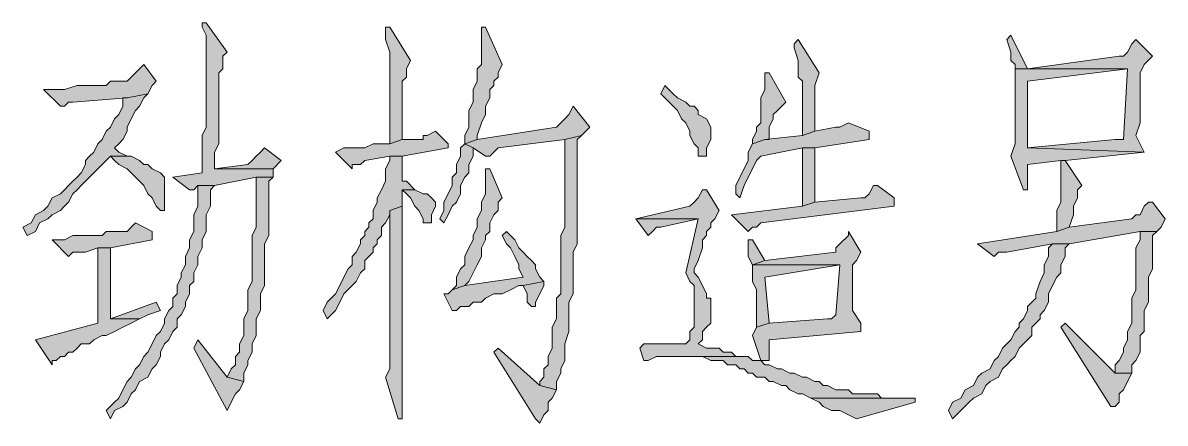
# Model space of a CAD drawing. Header units: inches. Extents: x 20 to 409, y 5 to 283.
# Drawn here: x 342.74 to 354.34, y 33.42 to 37.48 of the extents above; entities that cross this region are included whole.
import ezdxf

# ---------------------------------------------------------------- set-up
doc = ezdxf.new("R2010")
doc.units = ezdxf.units.IN
doc.header["$MEASUREMENT"] = 0
doc.layers.add('C00-00-00', color=7, linetype='Continuous')

msp = doc.modelspace()

# ---------------------------------------------------------------- hatches: boundary and pattern name
at = {"layer": 'C00-00-00'}
h = msp.add_hatch(color=0, dxfattribs=at)
h.dxf.hatch_style = 2
h.paths.add_polyline_path([(344.602, 37.483), (344.56, 37.483), (344.56, 37.44), (344.602, 37.356), (344.602, 36.424), (344.56, 36.34), (344.56, 35.959), (344.264, 35.916), (344.433, 35.789), (344.475, 35.789), (344.518, 35.832), (344.687, 35.832), (345.11, 35.916), (345.28, 35.916), (345.28, 36.001), (344.687, 36.001), (344.687, 36.043), (344.687, 36.17), (344.729, 36.255), (344.729, 36.975), (344.772, 37.017), (344.772, 37.144), (344.814, 37.186)])
h = msp.add_hatch(color=0, dxfattribs=at)
h.dxf.hatch_style = 2
h.paths.add_polyline_path([(346.465, 37.44), (346.423, 37.44), (346.423, 37.398), (346.423, 37.313), (346.465, 37.186), (346.465, 36.255), (346.592, 36.297), (346.592, 36.594), (346.592, 36.678), (346.592, 36.89), (346.634, 36.932), (346.634, 37.017), (346.677, 37.102)])
h = msp.add_hatch(color=0, dxfattribs=at)
h.dxf.hatch_style = 2
h.paths.add_polyline_path([(347.439, 37.44), (347.396, 37.44), (347.396, 37.356), (347.396, 37.059), (347.354, 37.017), (347.354, 36.89), (347.312, 36.805), (347.312, 36.678), (347.269, 36.594), (347.269, 36.424), (347.227, 36.34), (347.227, 36.255), (347.354, 36.297), (347.354, 36.34), (347.396, 36.467), (347.439, 36.551), (347.439, 36.636), (347.481, 36.721), (347.481, 36.805), (347.523, 36.848), (347.523, 36.89), (347.566, 36.932), (347.566, 36.975), (347.608, 37.059)])
h = msp.add_hatch(color=0, dxfattribs=at)
h.dxf.hatch_style = 2
h.paths.add_polyline_path([(352.773, 37.356), (352.73, 37.313), (352.773, 37.186), (352.773, 37.102), (352.815, 37.059), (352.815, 37.017), (352.942, 37.017)])
h = msp.add_hatch(color=0, dxfattribs=at)
h.dxf.hatch_style = 2
h.paths.add_polyline_path([(350.614, 37.313), (350.571, 37.271), (350.571, 37.229), (350.614, 37.102), (350.614, 36.932), (350.656, 36.89), (350.656, 36.34), (350.783, 36.382), (350.783, 36.848), (350.825, 36.975)])
h = msp.add_hatch(color=0, dxfattribs=at)
h.dxf.hatch_style = 2
h.paths.add_polyline_path([(354.043, 37.313), (354, 37.271), (353.958, 37.186), (353.916, 37.144), (353.873, 37.144), (352.942, 37.017), (352.815, 37.017), (353.958, 37.017), (353.916, 36.297), (353.831, 36.297), (352.942, 36.213), (354.127, 36.17), (354.043, 36.34), (354.085, 36.467), (354.085, 36.975), (354.127, 37.059), (354.212, 37.144)])
h = msp.add_hatch(color=0, dxfattribs=at)
h.dxf.hatch_style = 2
h.paths.add_polyline_path([(343.967, 37.059), (343.883, 36.975), (343.84, 36.932), (343.798, 36.89), (343.629, 36.89), (343.586, 36.848), (343.29, 36.848), (343.163, 36.805), (342.951, 36.805), (343.121, 36.636), (343.163, 36.636), (343.205, 36.678), (343.248, 36.678), (343.798, 36.721), (344.01, 36.763), (344.052, 36.848), (344.094, 36.89)])
h = msp.add_hatch(color=0, dxfattribs=at)
h.dxf.hatch_style = 2
h.paths.add_polyline_path([(352.815, 37.017), (352.815, 36.255), (352.773, 36.128), (352.9, 35.789), (352.942, 35.789), (352.942, 35.832), (352.942, 36.043), (353.281, 36.086), (353.323, 36.086), (354.127, 36.17), (352.942, 36.213), (352.942, 36.297), (352.942, 36.89), (353.958, 37.017)])
h = msp.add_hatch(color=0, dxfattribs=at)
h.dxf.hatch_style = 2
h.paths.add_polyline_path([(350.317, 36.975), (350.275, 36.975), (350.275, 36.89), (350.275, 36.805), (350.233, 36.721), (350.233, 36.467), (350.19, 36.424), (350.19, 36.382), (350.148, 36.297), (350.148, 36.255), (350.275, 36.297), (350.317, 36.297), (350.317, 36.34), (350.317, 36.424), (350.36, 36.509), (350.36, 36.551), (350.402, 36.594), (350.487, 36.678)])
h = msp.add_hatch(color=0, dxfattribs=at)
h.dxf.hatch_style = 2
h.paths.add_polyline_path([(349.259, 36.848), (349.217, 36.763), (349.259, 36.721), (349.344, 36.636), (349.386, 36.594), (349.428, 36.509), (349.471, 36.467), (349.513, 36.382), (349.513, 36.34), (349.555, 36.255), (349.598, 36.213), (349.598, 36.128), (349.682, 36.128), (349.682, 36.213), (349.725, 36.297), (349.725, 36.424), (349.682, 36.509), (349.598, 36.551), (349.598, 36.594), (349.555, 36.636), (349.513, 36.636), (349.471, 36.678), (349.386, 36.721), (349.344, 36.763)])
h = msp.add_hatch(color=0, dxfattribs=at)
h.dxf.hatch_style = 2
h.paths.add_polyline_path([(344.01, 36.763), (343.798, 36.721), (343.756, 36.721), (343.756, 36.636), (343.713, 36.551), (343.671, 36.509), (343.629, 36.424), (343.586, 36.382), (343.544, 36.297), (343.502, 36.255), (343.459, 36.17), (343.417, 36.128), (343.375, 36.086), (343.375, 36.043), (343.332, 35.959), (343.29, 35.916), (343.248, 35.874), (343.205, 35.832), (343.163, 35.789), (343.121, 35.747), (343.036, 35.705), (342.994, 35.62), (342.951, 35.578), (342.867, 35.535), (342.824, 35.451), (342.74, 35.408), (342.782, 35.324), (342.867, 35.366), (342.909, 35.451), (342.994, 35.493), (343.036, 35.535), (343.121, 35.578), (343.163, 35.62), (343.205, 35.662), (343.248, 35.747), (343.29, 35.789), (343.332, 35.832), (343.375, 35.874), (343.417, 35.916), (343.459, 35.959), (343.502, 36.001), (343.586, 36.086), (343.629, 36.128), (343.798, 36.128), (343.713, 36.17), (343.671, 36.213), (343.713, 36.255), (343.756, 36.297), (343.798, 36.382), (343.798, 36.424), (343.84, 36.509), (343.883, 36.594), (343.925, 36.636), (343.967, 36.721)])
h = msp.add_hatch(color=0, dxfattribs=at)
h.dxf.hatch_style = 2
h.paths.add_polyline_path([(348.328, 36.636), (348.285, 36.551), (348.243, 36.509), (348.201, 36.467), (348.158, 36.424), (347.354, 36.297), (347.227, 36.255), (347.312, 36.213), (347.439, 36.128), (347.481, 36.128), (347.523, 36.17), (347.566, 36.213), (348.243, 36.297), (348.412, 36.34), (348.497, 36.424)])
h = msp.add_hatch(color=0, dxfattribs=at)
h.dxf.hatch_style = 2
h.paths.add_polyline_path([(351.122, 36.467), (351.037, 36.424), (350.995, 36.424), (350.783, 36.382), (350.656, 36.34), (350.275, 36.297), (350.148, 36.255), (350.106, 36.17), (350.106, 36.086), (350.063, 36.001), (350.021, 35.916), (349.979, 35.832), (349.979, 35.747), (350.021, 35.705), (350.063, 35.832), (350.106, 35.916), (350.148, 36.001), (350.19, 36.086), (350.233, 36.128), (350.656, 36.213), (350.783, 36.213), (351.333, 36.297), (351.333, 36.382)])
h = msp.add_hatch(color=0, dxfattribs=at)
h.dxf.hatch_style = 2
h.paths.add_polyline_path([(346.931, 36.382), (346.846, 36.34), (346.804, 36.34), (346.804, 36.297), (346.592, 36.297), (346.465, 36.255), (346.296, 36.255), (346.211, 36.213), (345.999, 36.213), (345.915, 36.17), (346.084, 36.001), (346.084, 36.043), (346.169, 36.043), (346.211, 36.086), (346.465, 36.128), (346.592, 36.128), (347.058, 36.213), (347.058, 36.255)])
h = msp.add_hatch(color=0, dxfattribs=at)
h.dxf.hatch_style = 2
h.paths.add_polyline_path([(348.412, 36.34), (348.243, 36.297), (348.243, 35.408), (348.201, 35.324), (348.201, 34.731), (348.158, 34.689), (348.158, 34.477), (348.116, 34.392), (348.116, 34.265), (348.116, 34.181), (348.074, 34.096), (348.074, 34.011), (348.031, 33.969), (348.031, 33.884), (347.989, 33.842), (347.989, 33.8), (348.158, 33.757), (348.158, 33.842), (348.201, 33.927), (348.201, 33.969), (348.243, 34.054), (348.243, 34.223), (348.285, 34.35), (348.285, 34.646), (348.328, 34.731), (348.328, 35.154), (348.37, 35.239), (348.37, 36.297)])
h = msp.add_hatch(color=0, dxfattribs=at)
h.dxf.hatch_style = 2
h.paths.add_polyline_path([(345.195, 36.213), (345.153, 36.17), (345.11, 36.128), (345.068, 36.086), (345.026, 36.043), (344.687, 36.001), (345.28, 36.001), (345.364, 36.086)])
h = msp.add_hatch(color=0, dxfattribs=at)
h.dxf.hatch_style = 2
h.paths.add_polyline_path([(347.227, 36.255), (347.185, 36.213), (347.185, 36.128), (347.142, 36.043), (347.142, 35.959), (347.1, 35.916), (347.1, 35.832), (347.058, 35.747), (347.015, 35.662), (347.015, 35.578), (346.973, 35.493), (347.015, 35.451), (347.058, 35.535), (347.1, 35.62), (347.142, 35.662), (347.185, 35.747), (347.185, 35.832), (347.227, 35.916), (347.269, 35.959), (347.269, 36.043), (347.312, 36.128), (347.312, 36.213)])
h = msp.add_hatch(color=0, dxfattribs=at)
h.dxf.hatch_style = 2
h.paths.add_polyline_path([(350.783, 36.213), (350.656, 36.213), (350.656, 35.62), (350.783, 35.662)])
h = msp.add_hatch(color=0, dxfattribs=at)
h.dxf.hatch_style = 2
h.paths.add_polyline_path([(343.798, 36.128), (343.629, 36.128), (343.671, 36.086), (343.713, 36.043), (343.798, 36.001), (343.84, 35.959), (343.883, 35.916), (343.925, 35.874), (343.967, 35.832), (344.01, 35.747), (344.052, 35.705), (344.094, 35.62), (344.137, 35.578), (344.179, 35.578), (344.179, 35.62), (344.179, 35.916), (344.137, 35.959), (344.052, 36.001), (344.01, 36.043), (343.967, 36.043), (343.925, 36.086), (343.84, 36.128)])
h = msp.add_hatch(color=0, dxfattribs=at)
h.dxf.hatch_style = 2
h.paths.add_polyline_path([(346.592, 36.128), (346.465, 36.128), (346.465, 36.086), (346.423, 36.001), (346.423, 35.874), (346.38, 35.789), (346.338, 35.705), (346.338, 35.662), (346.296, 35.578), (346.296, 35.493), (346.253, 35.451), (346.253, 35.408), (346.211, 35.366), (346.211, 35.324), (346.169, 35.281), (346.169, 35.239), (346.126, 35.154), (346.084, 35.112), (346.084, 35.027), (346.042, 34.985), (345.999, 34.9), (345.957, 34.816), (345.915, 34.731), (345.83, 34.646), (345.788, 34.562), (345.83, 34.477), (345.915, 34.562), (345.957, 34.646), (345.999, 34.731), (346.084, 34.816), (346.126, 34.858), (346.169, 34.943), (346.211, 34.985), (346.211, 35.07), (346.253, 35.112), (346.296, 35.154), (346.296, 35.197), (346.338, 35.239), (346.338, 35.281), (346.38, 35.324), (346.38, 35.408), (346.423, 35.451), (346.465, 35.535), (346.465, 35.578), (346.592, 35.62), (346.592, 35.789), (346.719, 35.789), (346.634, 35.874), (346.592, 35.874), (346.592, 36.001)])
h = msp.add_hatch(color=0, dxfattribs=at)
h.dxf.hatch_style = 2
h.paths.add_polyline_path([(353.323, 36.086), (353.281, 36.086), (353.281, 36.001), (353.281, 35.662), (353.238, 35.578), (353.238, 35.366), (353.365, 35.408), (353.408, 35.535), (353.408, 35.62), (353.45, 35.705), (353.45, 35.789), (353.492, 35.832)])
h = msp.add_hatch(color=0, dxfattribs=at)
h.dxf.hatch_style = 2
h.paths.add_polyline_path([(347.481, 36.001), (347.439, 36.001), (347.439, 35.916), (347.439, 35.747), (347.396, 35.662), (347.396, 35.578), (347.354, 35.493), (347.354, 35.408), (347.312, 35.324), (347.312, 35.281), (347.269, 35.197), (347.227, 35.112), (347.227, 35.027), (347.185, 34.985), (347.142, 34.9), (347.142, 34.816), (347.1, 34.773), (347.227, 34.816), (347.269, 34.858), (347.312, 34.943), (347.354, 35.027), (347.396, 35.112), (347.396, 35.197), (347.439, 35.281), (347.439, 35.324), (347.481, 35.366), (347.481, 35.451), (347.523, 35.535), (347.566, 35.578), (347.566, 35.662), (347.608, 35.705)])
h = msp.add_hatch(color=0, dxfattribs=at)
h.dxf.hatch_style = 2
h.paths.add_polyline_path([(345.28, 35.916), (345.11, 35.916), (345.11, 35.832), (345.11, 35.408), (345.068, 35.324), (345.068, 34.858), (345.026, 34.773), (345.026, 34.562), (344.983, 34.477), (344.983, 34.308), (344.941, 34.223), (344.941, 34.138), (344.899, 34.096), (344.899, 34.011), (344.856, 33.969), (344.814, 33.884), (344.983, 33.842), (344.983, 33.927), (345.026, 34.011), (345.026, 34.054), (345.068, 34.138), (345.068, 34.223), (345.11, 34.308), (345.11, 34.477), (345.153, 34.562), (345.153, 34.731), (345.195, 34.816), (345.195, 35.239), (345.237, 35.324), (345.237, 35.874)])
h = msp.add_hatch(color=0, dxfattribs=at)
h.dxf.hatch_style = 2
h.paths.add_polyline_path([(344.687, 35.832), (344.518, 35.832), (344.518, 35.789), (344.518, 35.62), (344.475, 35.535), (344.475, 35.366), (344.433, 35.281), (344.433, 35.197), (344.391, 35.112), (344.391, 35.027), (344.348, 34.943), (344.348, 34.9), (344.306, 34.816), (344.306, 34.731), (344.264, 34.689), (344.264, 34.604), (344.221, 34.562), (344.179, 34.477), (344.179, 34.435), (344.137, 34.35), (344.094, 34.308), (344.052, 34.223), (344.01, 34.138), (343.967, 34.096), (343.925, 34.011), (343.883, 33.969), (343.84, 33.884), (343.798, 33.842), (343.756, 33.757), (343.713, 33.673), (343.671, 33.63), (343.586, 33.546), (343.629, 33.461), (343.671, 33.546), (343.756, 33.588), (343.798, 33.63), (343.84, 33.715), (343.883, 33.757), (343.925, 33.842), (344.01, 33.884), (344.052, 33.969), (344.094, 34.011), (344.137, 34.096), (344.137, 34.138), (344.179, 34.223), (344.221, 34.265), (344.264, 34.35), (344.306, 34.392), (344.306, 34.477), (344.348, 34.519), (344.391, 34.604), (344.391, 34.646), (344.433, 34.731), (344.433, 34.816), (344.475, 34.858), (344.475, 34.943), (344.518, 35.027), (344.518, 35.112), (344.56, 35.197), (344.56, 35.281), (344.602, 35.366), (344.602, 35.535), (344.645, 35.62), (344.645, 35.789)])
h = msp.add_hatch(color=0, dxfattribs=at)
h.dxf.hatch_style = 2
h.paths.add_polyline_path([(346.719, 35.789), (346.592, 35.789), (346.634, 35.747), (346.677, 35.705), (346.719, 35.62), (346.761, 35.578), (346.804, 35.493), (346.804, 35.451), (346.888, 35.451), (346.888, 35.535), (346.931, 35.62), (346.931, 35.662), (346.888, 35.705), (346.846, 35.747), (346.804, 35.747)])
h = msp.add_hatch(color=0, dxfattribs=at)
h.dxf.hatch_style = 2
h.paths.add_polyline_path([(349.682, 35.789), (349.64, 35.789), (349.598, 35.705), (349.555, 35.662), (349.513, 35.62), (348.963, 35.493), (349.598, 35.493), (349.471, 34.943), (349.513, 34.858), (349.555, 34.816), (349.555, 34.392), (349.513, 34.35), (349.513, 34.265), (349.471, 34.223), (349.047, 34.223), (349.005, 34.181), (349.047, 34.054), (349.09, 34.054), (349.174, 34.096), (349.979, 34.096), (349.936, 34.138), (349.852, 34.138), (349.809, 34.181), (349.682, 34.181), (349.598, 34.223), (349.64, 34.265), (349.64, 34.35), (349.682, 34.392), (349.725, 34.435), (349.725, 34.689), (349.682, 34.689), (349.682, 34.731), (349.64, 34.816), (349.598, 34.9), (349.555, 34.943), (349.555, 34.985), (349.598, 35.07), (349.64, 35.197), (349.64, 35.281), (349.682, 35.324), (349.682, 35.366), (349.725, 35.408), (349.725, 35.451), (349.767, 35.493), (349.809, 35.578)])
h = msp.add_hatch(color=0, dxfattribs=at)
h.dxf.hatch_style = 2
h.paths.add_polyline_path([(351.418, 35.832), (351.376, 35.832), (351.333, 35.747), (351.291, 35.705), (351.249, 35.705), (350.783, 35.662), (350.656, 35.62), (349.936, 35.535), (350.106, 35.366), (350.148, 35.408), (350.19, 35.408), (350.233, 35.451), (351.587, 35.62), (351.587, 35.705)])
h = msp.add_hatch(color=0, dxfattribs=at)
h.dxf.hatch_style = 2
h.paths.add_polyline_path([(346.592, 35.62), (346.465, 35.578), (346.465, 33.969), (346.423, 33.884), (346.55, 33.461), (346.592, 33.461), (346.592, 33.503)])
h = msp.add_hatch(color=0, dxfattribs=at)
h.dxf.hatch_style = 2
h.paths.add_polyline_path([(354.212, 35.662), (354.17, 35.662), (354.127, 35.62), (354.085, 35.535), (354.043, 35.535), (354, 35.493), (353.365, 35.408), (353.238, 35.366), (352.434, 35.239), (352.603, 35.112), (352.646, 35.154), (352.73, 35.154), (353.196, 35.239), (353.365, 35.239), (354.085, 35.366), (354.254, 35.366), (354.297, 35.408), (354.339, 35.493)])
h = msp.add_hatch(color=0, dxfattribs=at)
h.dxf.hatch_style = 2
h.paths.add_polyline_path([(343.883, 35.451), (343.84, 35.408), (343.798, 35.366), (343.586, 35.366), (343.544, 35.324), (343.248, 35.324), (343.163, 35.281), (343.036, 35.281), (343.205, 35.112), (343.248, 35.154), (343.375, 35.154), (343.502, 35.197), (343.629, 35.197), (344.052, 35.281), (344.052, 35.366)])
h = msp.add_hatch(color=0, dxfattribs=at)
h.dxf.hatch_style = 2
h.paths.add_polyline_path([(348.963, 35.493), (349.09, 35.324), (349.132, 35.366), (349.174, 35.408), (349.217, 35.408), (349.598, 35.493)])
h = msp.add_hatch(color=0, dxfattribs=at)
h.dxf.hatch_style = 2
h.paths.add_polyline_path([(347.65, 35.366), (347.608, 35.324), (347.65, 35.239), (347.693, 35.197), (347.735, 35.112), (347.777, 35.027), (347.777, 34.985), (347.82, 34.9), (347.227, 34.816), (347.1, 34.773), (347.058, 34.731), (347.015, 34.731), (347.1, 34.562), (347.142, 34.562), (347.185, 34.604), (347.269, 34.604), (347.312, 34.646), (347.396, 34.646), (347.439, 34.689), (347.523, 34.731), (347.608, 34.731), (347.693, 34.773), (347.777, 34.816), (347.82, 34.816), (348.031, 34.858), (347.989, 34.9), (347.947, 34.985), (347.947, 35.027), (347.904, 35.07), (347.862, 35.112), (347.82, 35.154), (347.777, 35.197), (347.735, 35.281)])
h = msp.add_hatch(color=0, dxfattribs=at)
h.dxf.hatch_style = 2
h.paths.add_polyline_path([(350.148, 35.281), (350.106, 35.281), (350.106, 35.239), (350.106, 35.112), (350.148, 35.027), (350.275, 35.07)])
h = msp.add_hatch(color=0, dxfattribs=at)
h.dxf.hatch_style = 2
h.paths.add_polyline_path([(351.122, 35.366), (351.122, 35.324), (351.037, 35.239), (350.995, 35.197), (350.995, 35.154), (350.275, 35.07), (350.148, 35.027), (351.037, 35.027), (350.995, 34.519), (350.952, 34.477), (350.91, 34.477), (350.317, 34.435), (350.19, 34.392), (350.148, 34.308), (350.233, 34.054), (350.317, 34.054), (350.317, 34.265), (351.249, 34.35), (351.249, 34.435), (351.164, 34.562), (351.164, 34.943), (351.164, 34.985), (351.164, 35.027), (351.206, 35.07), (351.249, 35.154)])
h = msp.add_hatch(color=0, dxfattribs=at)
h.dxf.hatch_style = 2
h.paths.add_polyline_path([(354.254, 35.366), (354.085, 35.366), (354.085, 35.281), (354.043, 35.197), (354.043, 34.773), (354, 34.689), (354, 34.435), (353.958, 34.35), (353.958, 34.265), (353.916, 34.181), (353.916, 34.138), (353.873, 34.054), (353.831, 34.011), (353.831, 33.927), (354, 33.927), (354, 34.011), (354.043, 34.054), (354.085, 34.138), (354.085, 34.308), (354.127, 34.35), (354.127, 34.562), (354.17, 34.646), (354.17, 34.9), (354.212, 34.985), (354.212, 35.324)])
h = msp.add_hatch(color=0, dxfattribs=at)
h.dxf.hatch_style = 2
h.paths.add_polyline_path([(343.629, 35.197), (343.502, 35.197), (343.502, 34.435), (342.867, 34.265), (343.036, 34.011), (343.036, 34.054), (343.078, 34.054), (343.121, 34.096), (343.163, 34.096), (343.205, 34.138), (343.248, 34.138), (343.29, 34.181), (343.332, 34.223), (343.417, 34.223), (343.459, 34.265), (343.544, 34.308), (343.586, 34.308), (343.671, 34.35), (343.756, 34.392), (343.84, 34.435), (343.925, 34.477), (343.629, 34.477)])
h = msp.add_hatch(color=0, dxfattribs=at)
h.dxf.hatch_style = 2
h.paths.add_polyline_path([(353.365, 35.239), (353.196, 35.239), (353.154, 35.197), (353.154, 35.112), (353.111, 35.027), (353.111, 34.943), (353.069, 34.858), (353.027, 34.731), (353.027, 34.689), (352.984, 34.646), (352.942, 34.604), (352.942, 34.562), (352.9, 34.477), (352.857, 34.435), (352.857, 34.392), (352.815, 34.35), (352.773, 34.265), (352.73, 34.223), (352.688, 34.181), (352.646, 34.096), (352.603, 34.054), (352.561, 33.969), (352.476, 33.927), (352.434, 33.884), (352.392, 33.8), (352.307, 33.757), (352.265, 33.673), (352.18, 33.63), (352.138, 33.546), (352.18, 33.461), (352.222, 33.503), (352.265, 33.546), (352.349, 33.63), (352.392, 33.673), (352.476, 33.715), (352.519, 33.8), (352.561, 33.842), (352.646, 33.884), (352.688, 33.969), (352.73, 34.011), (352.773, 34.054), (352.815, 34.096), (352.857, 34.181), (352.9, 34.223), (352.942, 34.265), (352.984, 34.308), (352.984, 34.392), (353.027, 34.435), (353.069, 34.477), (353.069, 34.519), (353.111, 34.562), (353.154, 34.646), (353.154, 34.731), (353.196, 34.816), (353.238, 34.9), (353.281, 34.943), (353.281, 35.027), (353.323, 35.112), (353.323, 35.197)])
h = msp.add_hatch(color=0, dxfattribs=at)
h.dxf.hatch_style = 2
h.paths.add_polyline_path([(350.148, 35.027), (350.148, 34.858), (350.19, 34.773), (350.19, 34.392), (350.317, 34.435), (350.275, 34.9), (351.037, 35.027)])
h = msp.add_hatch(color=0, dxfattribs=at)
h.dxf.hatch_style = 2
h.paths.add_polyline_path([(348.031, 34.858), (347.82, 34.816), (347.862, 34.731), (347.862, 34.646), (347.904, 34.604), (347.947, 34.604), (347.947, 34.646), (347.989, 34.731), (348.031, 34.816)])
h = msp.add_hatch(color=0, dxfattribs=at)
h.dxf.hatch_style = 2
h.paths.add_polyline_path([(344.094, 34.646), (343.629, 34.477), (343.925, 34.477), (344.01, 34.519), (344.137, 34.562)])
h = msp.add_hatch(color=0, dxfattribs=at)
h.dxf.hatch_style = 2
h.paths.add_polyline_path([(353.323, 34.435), (353.281, 34.392), (353.789, 33.588), (353.831, 33.588), (353.873, 33.63), (353.873, 33.715), (353.916, 33.757), (353.958, 33.842), (354, 33.927), (353.831, 33.927)])
h = msp.add_hatch(color=0, dxfattribs=at)
h.dxf.hatch_style = 2
h.paths.add_polyline_path([(344.518, 34.265), (344.475, 34.181), (344.814, 33.546), (344.856, 33.63), (344.899, 33.715), (344.941, 33.757), (344.983, 33.842), (344.814, 33.884)])
h = msp.add_hatch(color=0, dxfattribs=at)
h.dxf.hatch_style = 2
h.paths.add_polyline_path([(347.566, 34.181), (347.523, 34.138), (347.947, 33.461), (347.989, 33.419), (348.031, 33.503), (348.074, 33.546), (348.074, 33.63), (348.116, 33.673), (348.158, 33.757), (347.989, 33.8)])
h = msp.add_hatch(color=0, dxfattribs=at)
h.dxf.hatch_style = 2
h.paths.add_polyline_path([(349.979, 34.096), (349.428, 34.096), (349.471, 34.096), (349.64, 34.096), (349.725, 34.054), (349.852, 34.054), (349.894, 34.011), (349.979, 34.011), (350.021, 33.969), (350.063, 33.969), (350.106, 33.927), (350.148, 33.927), (350.19, 33.884), (350.275, 33.884), (350.317, 33.842), (350.36, 33.842), (350.444, 33.8), (350.487, 33.8), (350.529, 33.757), (350.614, 33.715), (350.656, 33.715), (350.741, 33.673), (351.672, 33.673), (351.46, 33.673), (351.418, 33.715), (351.164, 33.715), (351.122, 33.757), (350.995, 33.757), (350.91, 33.8), (350.868, 33.8), (350.825, 33.842), (350.783, 33.842), (350.698, 33.884), (350.656, 33.884), (350.571, 33.927), (350.529, 33.927), (350.444, 33.969), (350.402, 33.969), (350.317, 34.011), (350.275, 34.011), (350.233, 34.054), (350.148, 34.054), (350.106, 34.096)])
h = msp.add_hatch(color=0, dxfattribs=at)
h.dxf.hatch_style = 2
h.paths.add_polyline_path([(351.799, 33.673), (350.741, 33.673), (350.825, 33.63), (350.868, 33.588), (350.952, 33.546), (351.037, 33.546), (351.122, 33.503), (351.206, 33.461), (351.799, 33.63)])

# ---------------------------------------------------------------- linework, layer by layer
at = {"layer": 'C00-00-00', "color": 0, "lineweight": 0}
for points in [[(344.602, 37.483), (344.56, 37.483), (344.56, 37.44), (344.602, 37.356), (344.602, 36.424), (344.56, 36.34), (344.56, 35.959), (344.264, 35.916), (344.433, 35.789), (344.475, 35.789), (344.518, 35.832), (344.687, 35.832), (345.11, 35.916), (345.28, 35.916), (345.28, 36.001), (344.687, 36.001), (344.687, 36.043), (344.687, 36.17), (344.729, 36.255), (344.729, 36.975), (344.772, 37.017), (344.772, 37.144), (344.814, 37.186)], [(346.465, 37.44), (346.423, 37.44), (346.423, 37.398), (346.423, 37.313), (346.465, 37.186), (346.465, 36.255), (346.592, 36.297), (346.592, 36.594), (346.592, 36.678), (346.592, 36.89), (346.634, 36.932), (346.634, 37.017), (346.677, 37.102)], [(347.439, 37.44), (347.396, 37.44), (347.396, 37.356), (347.396, 37.059), (347.354, 37.017), (347.354, 36.89), (347.312, 36.805), (347.312, 36.678), (347.269, 36.594), (347.269, 36.424), (347.227, 36.34), (347.227, 36.255), (347.354, 36.297), (347.354, 36.34), (347.396, 36.467), (347.439, 36.551), (347.439, 36.636), (347.481, 36.721), (347.481, 36.805), (347.523, 36.848), (347.523, 36.89), (347.566, 36.932), (347.566, 36.975), (347.608, 37.059)], [(352.773, 37.356), (352.73, 37.313), (352.773, 37.186), (352.773, 37.102), (352.815, 37.059), (352.815, 37.017), (352.942, 37.017)], [(350.614, 37.313), (350.571, 37.271), (350.571, 37.229), (350.614, 37.102), (350.614, 36.932), (350.656, 36.89), (350.656, 36.34), (350.783, 36.382), (350.783, 36.848), (350.825, 36.975)], [(354.043, 37.313), (354, 37.271), (353.958, 37.186), (353.916, 37.144), (353.873, 37.144), (352.942, 37.017), (352.815, 37.017), (353.958, 37.017), (353.916, 36.297), (353.831, 36.297), (352.942, 36.213), (354.127, 36.17), (354.043, 36.34), (354.085, 36.467), (354.085, 36.975), (354.127, 37.059), (354.212, 37.144)], [(343.967, 37.059), (343.883, 36.975), (343.84, 36.932), (343.798, 36.89), (343.629, 36.89), (343.586, 36.848), (343.29, 36.848), (343.163, 36.805), (342.951, 36.805), (343.121, 36.636), (343.163, 36.636), (343.205, 36.678), (343.248, 36.678), (343.798, 36.721), (344.01, 36.763), (344.052, 36.848), (344.094, 36.89)], [(352.815, 37.017), (352.815, 36.255), (352.773, 36.128), (352.9, 35.789), (352.942, 35.789), (352.942, 35.832), (352.942, 36.043), (353.281, 36.086), (353.323, 36.086), (354.127, 36.17), (352.942, 36.213), (352.942, 36.297), (352.942, 36.89), (353.958, 37.017)], [(350.317, 36.975), (350.275, 36.975), (350.275, 36.89), (350.275, 36.805), (350.233, 36.721), (350.233, 36.467), (350.19, 36.424), (350.19, 36.382), (350.148, 36.297), (350.148, 36.255), (350.275, 36.297), (350.317, 36.297), (350.317, 36.34), (350.317, 36.424), (350.36, 36.509), (350.36, 36.551), (350.402, 36.594), (350.487, 36.678)], [(349.259, 36.848), (349.217, 36.763), (349.259, 36.721), (349.344, 36.636), (349.386, 36.594), (349.428, 36.509), (349.471, 36.467), (349.513, 36.382), (349.513, 36.34), (349.555, 36.255), (349.598, 36.213), (349.598, 36.128), (349.682, 36.128), (349.682, 36.213), (349.725, 36.297), (349.725, 36.424), (349.682, 36.509), (349.598, 36.551), (349.598, 36.594), (349.555, 36.636), (349.513, 36.636), (349.471, 36.678), (349.386, 36.721), (349.344, 36.763)], [(344.01, 36.763), (343.798, 36.721), (343.756, 36.721), (343.756, 36.636), (343.713, 36.551), (343.671, 36.509), (343.629, 36.424), (343.586, 36.382), (343.544, 36.297), (343.502, 36.255), (343.459, 36.17), (343.417, 36.128), (343.375, 36.086), (343.375, 36.043), (343.332, 35.959), (343.29, 35.916), (343.248, 35.874), (343.205, 35.832), (343.163, 35.789), (343.121, 35.747), (343.036, 35.705), (342.994, 35.62), (342.951, 35.578), (342.867, 35.535), (342.824, 35.451), (342.74, 35.408), (342.782, 35.324), (342.867, 35.366), (342.909, 35.451), (342.994, 35.493), (343.036, 35.535), (343.121, 35.578), (343.163, 35.62), (343.205, 35.662), (343.248, 35.747), (343.29, 35.789), (343.332, 35.832), (343.375, 35.874), (343.417, 35.916), (343.459, 35.959), (343.502, 36.001), (343.586, 36.086), (343.629, 36.128), (343.798, 36.128), (343.713, 36.17), (343.671, 36.213), (343.713, 36.255), (343.756, 36.297), (343.798, 36.382), (343.798, 36.424), (343.84, 36.509), (343.883, 36.594), (343.925, 36.636), (343.967, 36.721)], [(348.328, 36.636), (348.285, 36.551), (348.243, 36.509), (348.201, 36.467), (348.158, 36.424), (347.354, 36.297), (347.227, 36.255), (347.312, 36.213), (347.439, 36.128), (347.481, 36.128), (347.523, 36.17), (347.566, 36.213), (348.243, 36.297), (348.412, 36.34), (348.497, 36.424)], [(351.122, 36.467), (351.037, 36.424), (350.995, 36.424), (350.783, 36.382), (350.656, 36.34), (350.275, 36.297), (350.148, 36.255), (350.106, 36.17), (350.106, 36.086), (350.063, 36.001), (350.021, 35.916), (349.979, 35.832), (349.979, 35.747), (350.021, 35.705), (350.063, 35.832), (350.106, 35.916), (350.148, 36.001), (350.19, 36.086), (350.233, 36.128), (350.656, 36.213), (350.783, 36.213), (351.333, 36.297), (351.333, 36.382)], [(346.931, 36.382), (346.846, 36.34), (346.804, 36.34), (346.804, 36.297), (346.592, 36.297), (346.465, 36.255), (346.296, 36.255), (346.211, 36.213), (345.999, 36.213), (345.915, 36.17), (346.084, 36.001), (346.084, 36.043), (346.169, 36.043), (346.211, 36.086), (346.465, 36.128), (346.592, 36.128), (347.058, 36.213), (347.058, 36.255)], [(348.412, 36.34), (348.243, 36.297), (348.243, 35.408), (348.201, 35.324), (348.201, 34.731), (348.158, 34.689), (348.158, 34.477), (348.116, 34.392), (348.116, 34.265), (348.116, 34.181), (348.074, 34.096), (348.074, 34.011), (348.031, 33.969), (348.031, 33.884), (347.989, 33.842), (347.989, 33.8), (348.158, 33.757), (348.158, 33.842), (348.201, 33.927), (348.201, 33.969), (348.243, 34.054), (348.243, 34.223), (348.285, 34.35), (348.285, 34.646), (348.328, 34.731), (348.328, 35.154), (348.37, 35.239), (348.37, 36.297)], [(345.195, 36.213), (345.153, 36.17), (345.11, 36.128), (345.068, 36.086), (345.026, 36.043), (344.687, 36.001), (345.28, 36.001), (345.364, 36.086)], [(347.227, 36.255), (347.185, 36.213), (347.185, 36.128), (347.142, 36.043), (347.142, 35.959), (347.1, 35.916), (347.1, 35.832), (347.058, 35.747), (347.015, 35.662), (347.015, 35.578), (346.973, 35.493), (347.015, 35.451), (347.058, 35.535), (347.1, 35.62), (347.142, 35.662), (347.185, 35.747), (347.185, 35.832), (347.227, 35.916), (347.269, 35.959), (347.269, 36.043), (347.312, 36.128), (347.312, 36.213)], [(350.783, 36.213), (350.656, 36.213), (350.656, 35.62), (350.783, 35.662)], [(343.798, 36.128), (343.629, 36.128), (343.671, 36.086), (343.713, 36.043), (343.798, 36.001), (343.84, 35.959), (343.883, 35.916), (343.925, 35.874), (343.967, 35.832), (344.01, 35.747), (344.052, 35.705), (344.094, 35.62), (344.137, 35.578), (344.179, 35.578), (344.179, 35.62), (344.179, 35.916), (344.137, 35.959), (344.052, 36.001), (344.01, 36.043), (343.967, 36.043), (343.925, 36.086), (343.84, 36.128)], [(346.592, 36.128), (346.465, 36.128), (346.465, 36.086), (346.423, 36.001), (346.423, 35.874), (346.38, 35.789), (346.338, 35.705), (346.338, 35.662), (346.296, 35.578), (346.296, 35.493), (346.253, 35.451), (346.253, 35.408), (346.211, 35.366), (346.211, 35.324), (346.169, 35.281), (346.169, 35.239), (346.126, 35.154), (346.084, 35.112), (346.084, 35.027), (346.042, 34.985), (345.999, 34.9), (345.957, 34.816), (345.915, 34.731), (345.83, 34.646), (345.788, 34.562), (345.83, 34.477), (345.915, 34.562), (345.957, 34.646), (345.999, 34.731), (346.084, 34.816), (346.126, 34.858), (346.169, 34.943), (346.211, 34.985), (346.211, 35.07), (346.253, 35.112), (346.296, 35.154), (346.296, 35.197), (346.338, 35.239), (346.338, 35.281), (346.38, 35.324), (346.38, 35.408), (346.423, 35.451), (346.465, 35.535), (346.465, 35.578), (346.592, 35.62), (346.592, 35.789), (346.719, 35.789), (346.634, 35.874), (346.592, 35.874), (346.592, 36.001)], [(353.323, 36.086), (353.281, 36.086), (353.281, 36.001), (353.281, 35.662), (353.238, 35.578), (353.238, 35.366), (353.365, 35.408), (353.408, 35.535), (353.408, 35.62), (353.45, 35.705), (353.45, 35.789), (353.492, 35.832)], [(347.481, 36.001), (347.439, 36.001), (347.439, 35.916), (347.439, 35.747), (347.396, 35.662), (347.396, 35.578), (347.354, 35.493), (347.354, 35.408), (347.312, 35.324), (347.312, 35.281), (347.269, 35.197), (347.227, 35.112), (347.227, 35.027), (347.185, 34.985), (347.142, 34.9), (347.142, 34.816), (347.1, 34.773), (347.227, 34.816), (347.269, 34.858), (347.312, 34.943), (347.354, 35.027), (347.396, 35.112), (347.396, 35.197), (347.439, 35.281), (347.439, 35.324), (347.481, 35.366), (347.481, 35.451), (347.523, 35.535), (347.566, 35.578), (347.566, 35.662), (347.608, 35.705)], [(345.28, 35.916), (345.11, 35.916), (345.11, 35.832), (345.11, 35.408), (345.068, 35.324), (345.068, 34.858), (345.026, 34.773), (345.026, 34.562), (344.983, 34.477), (344.983, 34.308), (344.941, 34.223), (344.941, 34.138), (344.899, 34.096), (344.899, 34.011), (344.856, 33.969), (344.814, 33.884), (344.983, 33.842), (344.983, 33.927), (345.026, 34.011), (345.026, 34.054), (345.068, 34.138), (345.068, 34.223), (345.11, 34.308), (345.11, 34.477), (345.153, 34.562), (345.153, 34.731), (345.195, 34.816), (345.195, 35.239), (345.237, 35.324), (345.237, 35.874)], [(344.687, 35.832), (344.518, 35.832), (344.518, 35.789), (344.518, 35.62), (344.475, 35.535), (344.475, 35.366), (344.433, 35.281), (344.433, 35.197), (344.391, 35.112), (344.391, 35.027), (344.348, 34.943), (344.348, 34.9), (344.306, 34.816), (344.306, 34.731), (344.264, 34.689), (344.264, 34.604), (344.221, 34.562), (344.179, 34.477), (344.179, 34.435), (344.137, 34.35), (344.094, 34.308), (344.052, 34.223), (344.01, 34.138), (343.967, 34.096), (343.925, 34.011), (343.883, 33.969), (343.84, 33.884), (343.798, 33.842), (343.756, 33.757), (343.713, 33.673), (343.671, 33.63), (343.586, 33.546), (343.629, 33.461), (343.671, 33.546), (343.756, 33.588), (343.798, 33.63), (343.84, 33.715), (343.883, 33.757), (343.925, 33.842), (344.01, 33.884), (344.052, 33.969), (344.094, 34.011), (344.137, 34.096), (344.137, 34.138), (344.179, 34.223), (344.221, 34.265), (344.264, 34.35), (344.306, 34.392), (344.306, 34.477), (344.348, 34.519), (344.391, 34.604), (344.391, 34.646), (344.433, 34.731), (344.433, 34.816), (344.475, 34.858), (344.475, 34.943), (344.518, 35.027), (344.518, 35.112), (344.56, 35.197), (344.56, 35.281), (344.602, 35.366), (344.602, 35.535), (344.645, 35.62), (344.645, 35.789)], [(346.719, 35.789), (346.592, 35.789), (346.634, 35.747), (346.677, 35.705), (346.719, 35.62), (346.761, 35.578), (346.804, 35.493), (346.804, 35.451), (346.888, 35.451), (346.888, 35.535), (346.931, 35.62), (346.931, 35.662), (346.888, 35.705), (346.846, 35.747), (346.804, 35.747)], [(349.682, 35.789), (349.64, 35.789), (349.598, 35.705), (349.555, 35.662), (349.513, 35.62), (348.963, 35.493), (349.598, 35.493), (349.471, 34.943), (349.513, 34.858), (349.555, 34.816), (349.555, 34.392), (349.513, 34.35), (349.513, 34.265), (349.471, 34.223), (349.047, 34.223), (349.005, 34.181), (349.047, 34.054), (349.09, 34.054), (349.174, 34.096), (349.979, 34.096), (349.936, 34.138), (349.852, 34.138), (349.809, 34.181), (349.682, 34.181), (349.598, 34.223), (349.64, 34.265), (349.64, 34.35), (349.682, 34.392), (349.725, 34.435), (349.725, 34.689), (349.682, 34.689), (349.682, 34.731), (349.64, 34.816), (349.598, 34.9), (349.555, 34.943), (349.555, 34.985), (349.598, 35.07), (349.64, 35.197), (349.64, 35.281), (349.682, 35.324), (349.682, 35.366), (349.725, 35.408), (349.725, 35.451), (349.767, 35.493), (349.809, 35.578)], [(351.418, 35.832), (351.376, 35.832), (351.333, 35.747), (351.291, 35.705), (351.249, 35.705), (350.783, 35.662), (350.656, 35.62), (349.936, 35.535), (350.106, 35.366), (350.148, 35.408), (350.19, 35.408), (350.233, 35.451), (351.587, 35.62), (351.587, 35.705)], [(346.592, 35.62), (346.465, 35.578), (346.465, 33.969), (346.423, 33.884), (346.55, 33.461), (346.592, 33.461), (346.592, 33.503)], [(354.212, 35.662), (354.17, 35.662), (354.127, 35.62), (354.085, 35.535), (354.043, 35.535), (354, 35.493), (353.365, 35.408), (353.238, 35.366), (352.434, 35.239), (352.603, 35.112), (352.646, 35.154), (352.73, 35.154), (353.196, 35.239), (353.365, 35.239), (354.085, 35.366), (354.254, 35.366), (354.297, 35.408), (354.339, 35.493)], [(343.883, 35.451), (343.84, 35.408), (343.798, 35.366), (343.586, 35.366), (343.544, 35.324), (343.248, 35.324), (343.163, 35.281), (343.036, 35.281), (343.205, 35.112), (343.248, 35.154), (343.375, 35.154), (343.502, 35.197), (343.629, 35.197), (344.052, 35.281), (344.052, 35.366)], [(348.963, 35.493), (349.09, 35.324), (349.132, 35.366), (349.174, 35.408), (349.217, 35.408), (349.598, 35.493)], [(347.65, 35.366), (347.608, 35.324), (347.65, 35.239), (347.693, 35.197), (347.735, 35.112), (347.777, 35.027), (347.777, 34.985), (347.82, 34.9), (347.227, 34.816), (347.1, 34.773), (347.058, 34.731), (347.015, 34.731), (347.1, 34.562), (347.142, 34.562), (347.185, 34.604), (347.269, 34.604), (347.312, 34.646), (347.396, 34.646), (347.439, 34.689), (347.523, 34.731), (347.608, 34.731), (347.693, 34.773), (347.777, 34.816), (347.82, 34.816), (348.031, 34.858), (347.989, 34.9), (347.947, 34.985), (347.947, 35.027), (347.904, 35.07), (347.862, 35.112), (347.82, 35.154), (347.777, 35.197), (347.735, 35.281)], [(350.148, 35.281), (350.106, 35.281), (350.106, 35.239), (350.106, 35.112), (350.148, 35.027), (350.275, 35.07)], [(351.122, 35.366), (351.122, 35.324), (351.037, 35.239), (350.995, 35.197), (350.995, 35.154), (350.275, 35.07), (350.148, 35.027), (351.037, 35.027), (350.995, 34.519), (350.952, 34.477), (350.91, 34.477), (350.317, 34.435), (350.19, 34.392), (350.148, 34.308), (350.233, 34.054), (350.317, 34.054), (350.317, 34.265), (351.249, 34.35), (351.249, 34.435), (351.164, 34.562), (351.164, 34.943), (351.164, 34.985), (351.164, 35.027), (351.206, 35.07), (351.249, 35.154)], [(354.254, 35.366), (354.085, 35.366), (354.085, 35.281), (354.043, 35.197), (354.043, 34.773), (354, 34.689), (354, 34.435), (353.958, 34.35), (353.958, 34.265), (353.916, 34.181), (353.916, 34.138), (353.873, 34.054), (353.831, 34.011), (353.831, 33.927), (354, 33.927), (354, 34.011), (354.043, 34.054), (354.085, 34.138), (354.085, 34.308), (354.127, 34.35), (354.127, 34.562), (354.17, 34.646), (354.17, 34.9), (354.212, 34.985), (354.212, 35.324)], [(343.629, 35.197), (343.502, 35.197), (343.502, 34.435), (342.867, 34.265), (343.036, 34.011), (343.036, 34.054), (343.078, 34.054), (343.121, 34.096), (343.163, 34.096), (343.205, 34.138), (343.248, 34.138), (343.29, 34.181), (343.332, 34.223), (343.417, 34.223), (343.459, 34.265), (343.544, 34.308), (343.586, 34.308), (343.671, 34.35), (343.756, 34.392), (343.84, 34.435), (343.925, 34.477), (343.629, 34.477)], [(353.365, 35.239), (353.196, 35.239), (353.154, 35.197), (353.154, 35.112), (353.111, 35.027), (353.111, 34.943), (353.069, 34.858), (353.027, 34.731), (353.027, 34.689), (352.984, 34.646), (352.942, 34.604), (352.942, 34.562), (352.9, 34.477), (352.857, 34.435), (352.857, 34.392), (352.815, 34.35), (352.773, 34.265), (352.73, 34.223), (352.688, 34.181), (352.646, 34.096), (352.603, 34.054), (352.561, 33.969), (352.476, 33.927), (352.434, 33.884), (352.392, 33.8), (352.307, 33.757), (352.265, 33.673), (352.18, 33.63), (352.138, 33.546), (352.18, 33.461), (352.222, 33.503), (352.265, 33.546), (352.349, 33.63), (352.392, 33.673), (352.476, 33.715), (352.519, 33.8), (352.561, 33.842), (352.646, 33.884), (352.688, 33.969), (352.73, 34.011), (352.773, 34.054), (352.815, 34.096), (352.857, 34.181), (352.9, 34.223), (352.942, 34.265), (352.984, 34.308), (352.984, 34.392), (353.027, 34.435), (353.069, 34.477), (353.069, 34.519), (353.111, 34.562), (353.154, 34.646), (353.154, 34.731), (353.196, 34.816), (353.238, 34.9), (353.281, 34.943), (353.281, 35.027), (353.323, 35.112), (353.323, 35.197)], [(350.148, 35.027), (350.148, 34.858), (350.19, 34.773), (350.19, 34.392), (350.317, 34.435), (350.275, 34.9), (351.037, 35.027)], [(348.031, 34.858), (347.82, 34.816), (347.862, 34.731), (347.862, 34.646), (347.904, 34.604), (347.947, 34.604), (347.947, 34.646), (347.989, 34.731), (348.031, 34.816)], [(344.094, 34.646), (343.629, 34.477), (343.925, 34.477), (344.01, 34.519), (344.137, 34.562)], [(353.323, 34.435), (353.281, 34.392), (353.789, 33.588), (353.831, 33.588), (353.873, 33.63), (353.873, 33.715), (353.916, 33.757), (353.958, 33.842), (354, 33.927), (353.831, 33.927)], [(344.518, 34.265), (344.475, 34.181), (344.814, 33.546), (344.856, 33.63), (344.899, 33.715), (344.941, 33.757), (344.983, 33.842), (344.814, 33.884)], [(349.301, 34.223), (349.174, 34.223), (349.471, 34.223)], [(347.566, 34.181), (347.523, 34.138), (347.947, 33.461), (347.989, 33.419), (348.031, 33.503), (348.074, 33.546), (348.074, 33.63), (348.116, 33.673), (348.158, 33.757), (347.989, 33.8)], [(349.979, 34.096), (349.428, 34.096), (349.471, 34.096), (349.64, 34.096), (349.725, 34.054), (349.852, 34.054), (349.894, 34.011), (349.979, 34.011), (350.021, 33.969), (350.063, 33.969), (350.106, 33.927), (350.148, 33.927), (350.19, 33.884), (350.275, 33.884), (350.317, 33.842), (350.36, 33.842), (350.444, 33.8), (350.487, 33.8), (350.529, 33.757), (350.614, 33.715), (350.656, 33.715), (350.741, 33.673), (351.672, 33.673), (351.46, 33.673), (351.418, 33.715), (351.164, 33.715), (351.122, 33.757), (350.995, 33.757), (350.91, 33.8), (350.868, 33.8), (350.825, 33.842), (350.783, 33.842), (350.698, 33.884), (350.656, 33.884), (350.571, 33.927), (350.529, 33.927), (350.444, 33.969), (350.402, 33.969), (350.317, 34.011), (350.275, 34.011), (350.233, 34.054), (350.148, 34.054), (350.106, 34.096)], [(351.799, 33.673), (350.741, 33.673), (350.825, 33.63), (350.868, 33.588), (350.952, 33.546), (351.037, 33.546), (351.122, 33.503), (351.206, 33.461), (351.799, 33.63)]]:
    msp.add_lwpolyline(points, close=True, dxfattribs=at)

doc.saveas('drawing.dxf')
